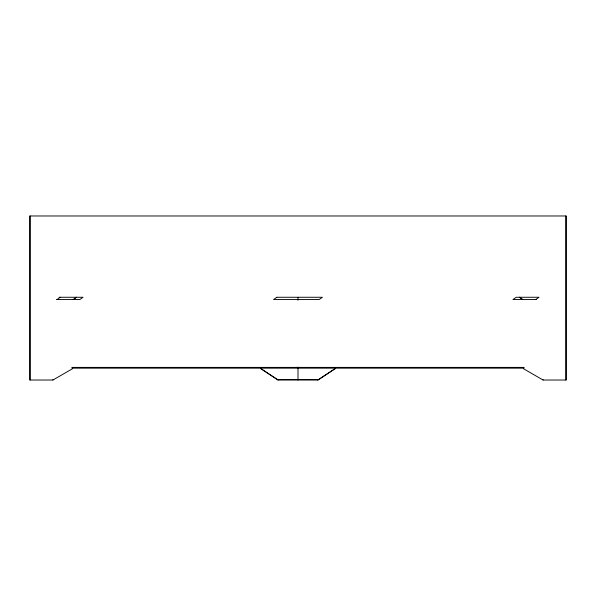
<?xml version="1.0" encoding="UTF-8"?>
<svg xmlns="http://www.w3.org/2000/svg" width="596" height="596" viewBox="0 0 596 596"><rect width="100%" height="100%" fill="white"/><g stroke="black" fill="none" stroke-linecap="round" stroke-linejoin="round"><path stroke-width="0.89" d="M565.857 216.43L565.857 215.975L565.865 380.024M73.278 299.55L76.094 297.27M73.621 299.55L76.437 297.27M57.007 299.55L60.263 297.27M535.744 299.55L539 297.27L516.203 297.27L512.947 299.55L536.184 299.55M334.982 367.397L334.982 368.753L317.743 380.024L317.743 379.57L278.257 379.57L278.257 380.024L261.018 368.753L261.018 367.397M334.982 368.753L318.085 380.024L277.915 380.024L261.018 368.753M523.556 367.397L523.556 368.753L543.068 380.024L566.2 380.024L566.2 215.975L29.8 215.975L29.8 380.024L52.94 380.024L72.451 368.753L72.451 367.397M59.049 297.27L83.06 297.27L79.804 299.55L56.568 299.55M72.213 367.397L523.787 367.397M71.997 367.628L524.011 367.628M71.997 368.082L524.011 368.082M519.906 297.27L522.722 299.55M519.563 297.27L522.379 299.55M543.068 379.57L543.068 380.024M334.639 367.397L334.639 368.753M298 297.538L298 300.317M298 367.047L298 380.024M261.361 367.397L261.361 368.753M52.94 379.57L52.94 380.024M30.143 215.975L30.143 380.024M276.835 297.27L273.579 299.55L319.173 299.55L322.429 297.27L276.835 297.27"/></g></svg>
